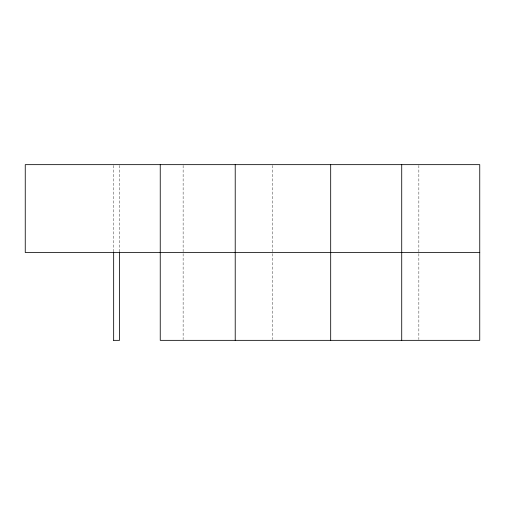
<?xml version="1.0" encoding="UTF-8"?>
<svg xmlns="http://www.w3.org/2000/svg" width="505" height="505" viewBox="0 0 505 505"><rect width="100%" height="100%" fill="white"/><g stroke="black" fill="none" stroke-linecap="round" stroke-linejoin="round"><path stroke-width="0.38" stroke-dasharray="2.52 1.89" d="M418.853 165.444L418.853 339.556M272.346 165.438L272.346 339.556M183.126 165.444L183.126 339.556M119.515 165.444L119.515 252.109M113.663 165.444L113.663 252.109"/><path stroke-width="0.76" d="M479.75 252.5L25.25 252.5L25.25 164.655L479.75 164.655L479.75 340.345L160.243 340.345L160.243 164.655M113.669 340.345L119.508 340.345L119.515 252.109M401.721 164.655L401.721 340.345M330.687 164.655L330.687 340.345M235.216 164.655L235.216 340.345M113.663 252.109L113.663 340.345"/></g></svg>
